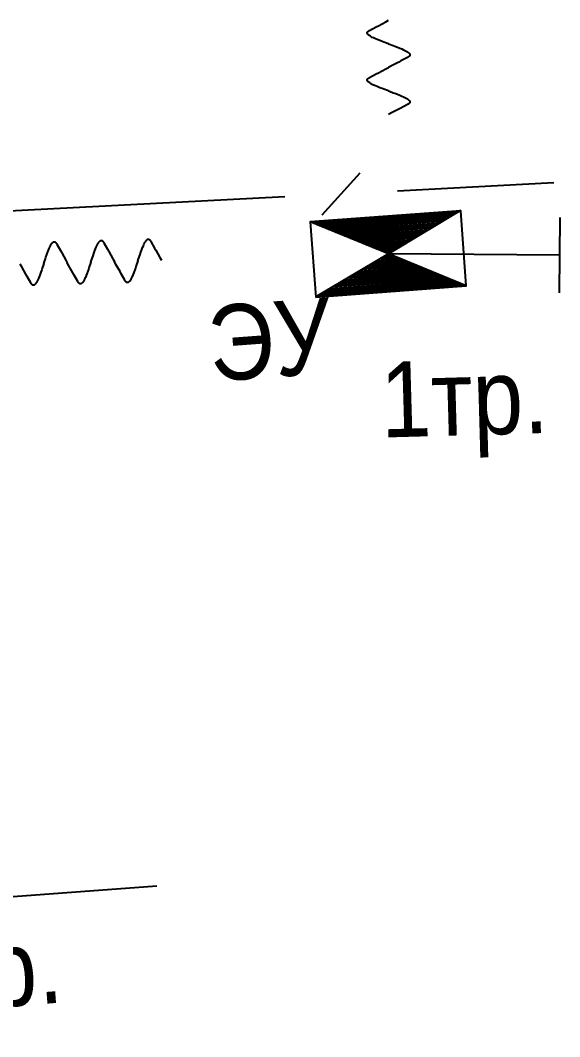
# Model space of a CAD drawing. Header units: metres. Extents: x -3947 to -3704, y 4976 to 6609.
# Drawn here: x -3806.47 to -3799.32, y 5876.95 to 5890.42 of the extents above; entities that cross this region are included whole.
import ezdxf
from ezdxf.enums import TextEntityAlignment as Align

# ---------------------------------------------------------------- set-up
doc = ezdxf.new("R2010")
doc.units = ezdxf.units.M
doc.header["$MEASUREMENT"] = 0
for name, color, linetype, lineweight in [('Водопровод', 7, 'Continuous', 25), ('Кабель защиты', 7, 'Continuous', 25), ('Кабель связи', 7, 'Continuous', 25)]:
    doc.layers.add(name, color=color, linetype=linetype, lineweight=lineweight)
doc.styles.add('Style-RUSSIAN_1251', font='RUSSIAN_1251.shx')

msp = doc.modelspace()

# ---------------------------------------------------------------- linework, layer by layer
at = {"layer": 'Водопровод', "linetype": 'Continuous', "flags": 128}
msp.add_lwpolyline([(-3815.148, 5880.597), (-3812.411, 5878.377), (-3804.66, 5878.954)], dxfattribs=at)
at = {"layer": 'Кабель защиты', "linetype": 'Continuous'}
for p, q in [((-3802.627, 5887.751), (-3800.643, 5887.898)), ((-3800.632, 5887.899), (-3801.587, 5887.329)), ((-3801.587, 5887.329), (-3802.627, 5887.751)), ((-3802.586, 5887.734), (-3800.67, 5887.876)), ((-3802.544, 5887.717), (-3800.709, 5887.853)), ((-3802.502, 5887.7), (-3800.747, 5887.831)), ((-3802.46, 5887.683), (-3800.786, 5887.808)), ((-3802.419, 5887.666), (-3800.824, 5887.785)), ((-3802.377, 5887.649), (-3800.862, 5887.762)), ((-3801.582, 5887.826), (-3801.588, 5886.826)), ((-3799.316, 5887.81), (-3799.323, 5886.81)), ((-3802.335, 5887.632), (-3800.901, 5887.739)), ((-3802.293, 5887.615), (-3800.939, 5887.716)), ((-3802.251, 5887.598), (-3800.978, 5887.693)), ((-3802.21, 5887.581), (-3801.016, 5887.67)), ((-3802.168, 5887.564), (-3801.054, 5887.647)), ((-3802.126, 5887.547), (-3801.093, 5887.624)), ((-3802.085, 5887.531), (-3801.13, 5887.601)), ((-3802.042, 5887.514), (-3801.169, 5887.579)), ((-3802.001, 5887.497), (-3801.207, 5887.556)), ((-3801.959, 5887.48), (-3801.245, 5887.533)), ((-3801.917, 5887.463), (-3801.284, 5887.51)), ((-3801.876, 5887.446), (-3801.322, 5887.487)), ((-3801.833, 5887.429), (-3801.361, 5887.464)), ((-3801.792, 5887.412), (-3801.399, 5887.441)), ((-3801.751, 5887.395), (-3801.437, 5887.418)), ((-3801.708, 5887.378), (-3801.476, 5887.395)), ((-3801.667, 5887.361), (-3801.514, 5887.372)), ((-3801.624, 5887.344), (-3801.553, 5887.349)), ((-3801.853, 5887.168), (-3801.3, 5887.209)), ((-3801.814, 5887.191), (-3801.341, 5887.226)), ((-3801.775, 5887.214), (-3801.382, 5887.243)), ((-3801.737, 5887.236), (-3801.424, 5887.26)), ((-3801.697, 5887.259), (-3801.465, 5887.277)), ((-3801.659, 5887.282), (-3801.506, 5887.294)), ((-3801.62, 5887.305), (-3801.548, 5887.311)), ((-3802.163, 5886.984), (-3800.97, 5887.073)), ((-3802.125, 5887.007), (-3801.011, 5887.09)), ((-3802.085, 5887.03), (-3801.052, 5887.107)), ((-3802.047, 5887.053), (-3801.093, 5887.124)), ((-3802.008, 5887.076), (-3801.134, 5887.141)), ((-3801.969, 5887.099), (-3801.175, 5887.158)), ((-3801.931, 5887.122), (-3801.217, 5887.175)), ((-3801.891, 5887.145), (-3801.258, 5887.192)), ((-3802.435, 5886.824), (-3800.68, 5886.954)), ((-3802.396, 5886.847), (-3800.721, 5886.971)), ((-3802.357, 5886.869), (-3800.763, 5886.988)), ((-3802.319, 5886.892), (-3800.804, 5887.005)), ((-3802.279, 5886.915), (-3800.845, 5887.022)), ((-3802.241, 5886.938), (-3800.887, 5887.039)), ((-3802.202, 5886.961), (-3800.928, 5887.056)), ((-3802.513, 5886.778), (-3800.597, 5886.92)), ((-3802.473, 5886.801), (-3800.639, 5886.937))]:
    msp.add_line(p, q, dxfattribs=at)
at = {"layer": 'Кабель защиты', "linetype": 'Continuous', "flags": 128}
for points in [[(-3801.585, 5890.109), (-3801.6, 5890.114), (-3801.648, 5890.132), (-3801.669, 5890.14), (-3801.701, 5890.152), (-3801.737, 5890.166), (-3801.761, 5890.176), (-3801.784, 5890.187), (-3801.801, 5890.195), (-3801.817, 5890.204), (-3801.827, 5890.209), (-3801.836, 5890.215), (-3801.843, 5890.22), (-3801.846, 5890.222), (-3801.849, 5890.224), (-3801.854, 5890.229), (-3801.857, 5890.232), (-3801.859, 5890.234), (-3801.861, 5890.236), (-3801.863, 5890.239), (-3801.865, 5890.242), (-3801.867, 5890.245), (-3801.867, 5890.246), (-3801.868, 5890.248), (-3801.868, 5890.249), (-3801.869, 5890.251), (-3801.869, 5890.253), (-3801.869, 5890.254), (-3801.869, 5890.256), (-3801.869, 5890.257), (-3801.869, 5890.258), (-3801.868, 5890.259), (-3801.868, 5890.261), (-3801.868, 5890.262), (-3801.867, 5890.263), (-3801.866, 5890.265), (-3801.865, 5890.267), (-3801.865, 5890.268), (-3801.864, 5890.269), (-3801.863, 5890.27), (-3801.862, 5890.271), (-3801.861, 5890.272), (-3801.86, 5890.273), (-3801.857, 5890.275), (-3801.855, 5890.277), (-3801.852, 5890.279), (-3801.848, 5890.281), (-3801.845, 5890.284), (-3801.838, 5890.287), (-3801.75, 5890.334), (-3801.721, 5890.35), (-3801.623, 5890.401), (-3801.585, 5890.421)], [(-3801.585, 5890.109), (-3801.571, 5890.104), (-3801.523, 5890.086), (-3801.502, 5890.078), (-3801.469, 5890.066), (-3801.434, 5890.051), (-3801.41, 5890.041), (-3801.387, 5890.031), (-3801.37, 5890.023), (-3801.353, 5890.014), (-3801.343, 5890.008), (-3801.335, 5890.003), (-3801.328, 5889.998), (-3801.325, 5889.996), (-3801.322, 5889.993), (-3801.317, 5889.989), (-3801.314, 5889.986), (-3801.312, 5889.984), (-3801.309, 5889.981), (-3801.307, 5889.979), (-3801.305, 5889.975), (-3801.304, 5889.973), (-3801.303, 5889.972), (-3801.303, 5889.97), (-3801.302, 5889.968), (-3801.302, 5889.967), (-3801.302, 5889.965), (-3801.302, 5889.963), (-3801.302, 5889.961), (-3801.302, 5889.96), (-3801.302, 5889.959), (-3801.302, 5889.958), (-3801.302, 5889.957), (-3801.303, 5889.956), (-3801.303, 5889.954), (-3801.304, 5889.953), (-3801.305, 5889.951), (-3801.306, 5889.95), (-3801.307, 5889.949), (-3801.308, 5889.948), (-3801.309, 5889.946), (-3801.31, 5889.945), (-3801.311, 5889.944), (-3801.314, 5889.942), (-3801.315, 5889.941), (-3801.318, 5889.939), (-3801.322, 5889.936), (-3801.326, 5889.934), (-3801.333, 5889.93), (-3801.421, 5889.883), (-3801.45, 5889.868), (-3801.547, 5889.817), (-3801.585, 5889.797)], [(-3801.585, 5889.485), (-3801.6, 5889.49), (-3801.648, 5889.508), (-3801.669, 5889.516), (-3801.701, 5889.528), (-3801.737, 5889.542), (-3801.761, 5889.552), (-3801.784, 5889.563), (-3801.801, 5889.571), (-3801.817, 5889.58), (-3801.827, 5889.585), (-3801.836, 5889.591), (-3801.843, 5889.596), (-3801.846, 5889.598), (-3801.849, 5889.6), (-3801.854, 5889.605), (-3801.857, 5889.608), (-3801.859, 5889.61), (-3801.861, 5889.612), (-3801.863, 5889.615), (-3801.865, 5889.618), (-3801.866, 5889.621), (-3801.867, 5889.622), (-3801.868, 5889.624), (-3801.868, 5889.625), (-3801.869, 5889.627), (-3801.869, 5889.629), (-3801.869, 5889.63), (-3801.869, 5889.632), (-3801.869, 5889.633), (-3801.869, 5889.634), (-3801.868, 5889.635), (-3801.868, 5889.637), (-3801.868, 5889.638), (-3801.867, 5889.639), (-3801.866, 5889.641), (-3801.865, 5889.643), (-3801.864, 5889.644), (-3801.864, 5889.645), (-3801.863, 5889.646), (-3801.862, 5889.647), (-3801.861, 5889.648), (-3801.86, 5889.649), (-3801.857, 5889.651), (-3801.855, 5889.653), (-3801.852, 5889.655), (-3801.848, 5889.657), (-3801.845, 5889.66), (-3801.838, 5889.663), (-3801.75, 5889.71), (-3801.72, 5889.726), (-3801.623, 5889.777), (-3801.585, 5889.797)], [(-3801.585, 5889.485), (-3801.571, 5889.48), (-3801.523, 5889.462), (-3801.501, 5889.454), (-3801.469, 5889.442), (-3801.434, 5889.427), (-3801.41, 5889.417), (-3801.387, 5889.407), (-3801.37, 5889.399), (-3801.353, 5889.39), (-3801.343, 5889.384), (-3801.335, 5889.379), (-3801.328, 5889.374), (-3801.325, 5889.372), (-3801.322, 5889.369), (-3801.317, 5889.365), (-3801.314, 5889.362), (-3801.311, 5889.36), (-3801.309, 5889.357), (-3801.307, 5889.355), (-3801.305, 5889.351), (-3801.304, 5889.349), (-3801.303, 5889.348), (-3801.303, 5889.346), (-3801.302, 5889.344), (-3801.302, 5889.343), (-3801.302, 5889.341), (-3801.302, 5889.339), (-3801.302, 5889.337), (-3801.302, 5889.336), (-3801.302, 5889.335), (-3801.302, 5889.334), (-3801.302, 5889.333), (-3801.303, 5889.332), (-3801.303, 5889.33), (-3801.304, 5889.329), (-3801.305, 5889.327), (-3801.306, 5889.326), (-3801.307, 5889.325), (-3801.308, 5889.324), (-3801.309, 5889.322), (-3801.31, 5889.321), (-3801.311, 5889.32), (-3801.313, 5889.318), (-3801.315, 5889.317), (-3801.318, 5889.315), (-3801.322, 5889.312), (-3801.326, 5889.31), (-3801.333, 5889.306), (-3801.421, 5889.259), (-3801.45, 5889.244), (-3801.547, 5889.193), (-3801.585, 5889.173)], [(-3802.55, 5886.754), (-3800.555, 5886.902), (-3800.629, 5887.898), (-3802.624, 5887.749), (-3802.55, 5886.754)], [(-3806.158, 5887.199), (-3806.153, 5887.213), (-3806.137, 5887.262), (-3806.129, 5887.283), (-3806.118, 5887.316), (-3806.105, 5887.352), (-3806.095, 5887.376), (-3806.086, 5887.399), (-3806.078, 5887.416), (-3806.069, 5887.433), (-3806.064, 5887.444), (-3806.059, 5887.452), (-3806.054, 5887.459), (-3806.052, 5887.462), (-3806.05, 5887.465), (-3806.046, 5887.471), (-3806.043, 5887.474), (-3806.04, 5887.476), (-3806.038, 5887.478), (-3806.035, 5887.48), (-3806.032, 5887.482), (-3806.03, 5887.484), (-3806.028, 5887.484), (-3806.027, 5887.485), (-3806.025, 5887.486), (-3806.024, 5887.486), (-3806.022, 5887.486), (-3806.02, 5887.486), (-3806.018, 5887.486), (-3806.017, 5887.486), (-3806.016, 5887.486), (-3806.015, 5887.486), (-3806.014, 5887.486), (-3806.013, 5887.485), (-3806.011, 5887.485), (-3806.01, 5887.484), (-3806.008, 5887.483), (-3806.007, 5887.482), (-3806.006, 5887.482), (-3806.004, 5887.481), (-3806.003, 5887.48), (-3806.002, 5887.479), (-3806.001, 5887.478), (-3805.999, 5887.475), (-3805.997, 5887.473), (-3805.995, 5887.47), (-3805.993, 5887.467), (-3805.99, 5887.463), (-3805.986, 5887.456), (-3805.937, 5887.369), (-3805.921, 5887.341), (-3805.867, 5887.245), (-3805.846, 5887.207)], [(-3805.534, 5887.216), (-3805.529, 5887.231), (-3805.513, 5887.279), (-3805.505, 5887.301), (-3805.494, 5887.333), (-3805.481, 5887.369), (-3805.472, 5887.393), (-3805.462, 5887.417), (-3805.454, 5887.434), (-3805.446, 5887.451), (-3805.44, 5887.461), (-3805.435, 5887.469), (-3805.43, 5887.477), (-3805.428, 5887.48), (-3805.426, 5887.483), (-3805.422, 5887.488), (-3805.419, 5887.491), (-3805.417, 5887.493), (-3805.414, 5887.496), (-3805.412, 5887.498), (-3805.408, 5887.5), (-3805.406, 5887.501), (-3805.405, 5887.502), (-3805.403, 5887.502), (-3805.402, 5887.503), (-3805.4, 5887.503), (-3805.398, 5887.504), (-3805.396, 5887.504), (-3805.394, 5887.504), (-3805.394, 5887.504), (-3805.392, 5887.504), (-3805.391, 5887.503), (-3805.39, 5887.503), (-3805.389, 5887.503), (-3805.388, 5887.502), (-3805.386, 5887.502), (-3805.384, 5887.5), (-3805.383, 5887.5), (-3805.382, 5887.499), (-3805.381, 5887.498), (-3805.379, 5887.497), (-3805.378, 5887.496), (-3805.377, 5887.495), (-3805.375, 5887.492), (-3805.374, 5887.491), (-3805.371, 5887.488), (-3805.369, 5887.484), (-3805.367, 5887.48), (-3805.363, 5887.473), (-3805.313, 5887.387), (-3805.297, 5887.358), (-3805.243, 5887.262), (-3805.222, 5887.225)], [(-3804.91, 5887.234), (-3804.905, 5887.248), (-3804.889, 5887.296), (-3804.882, 5887.318), (-3804.87, 5887.351), (-3804.857, 5887.386), (-3804.848, 5887.411), (-3804.838, 5887.434), (-3804.83, 5887.451), (-3804.822, 5887.468), (-3804.816, 5887.478), (-3804.811, 5887.487), (-3804.807, 5887.494), (-3804.804, 5887.497), (-3804.802, 5887.5), (-3804.798, 5887.505), (-3804.795, 5887.508), (-3804.793, 5887.511), (-3804.79, 5887.513), (-3804.788, 5887.515), (-3804.785, 5887.517), (-3804.782, 5887.518), (-3804.781, 5887.519), (-3804.779, 5887.52), (-3804.778, 5887.52), (-3804.776, 5887.521), (-3804.774, 5887.521), (-3804.773, 5887.521), (-3804.771, 5887.521), (-3804.77, 5887.521), (-3804.769, 5887.521), (-3804.768, 5887.521), (-3804.766, 5887.521), (-3804.765, 5887.52), (-3804.764, 5887.52), (-3804.762, 5887.519), (-3804.76, 5887.518), (-3804.759, 5887.517), (-3804.758, 5887.516), (-3804.757, 5887.515), (-3804.756, 5887.514), (-3804.754, 5887.513), (-3804.753, 5887.512), (-3804.751, 5887.51), (-3804.75, 5887.508), (-3804.748, 5887.505), (-3804.745, 5887.501), (-3804.743, 5887.498), (-3804.739, 5887.491), (-3804.689, 5887.404), (-3804.673, 5887.375), (-3804.619, 5887.28), (-3804.598, 5887.242)], [(-3805.534, 5887.216), (-3805.539, 5887.202), (-3805.555, 5887.153), (-3805.563, 5887.132), (-3805.574, 5887.099), (-3805.587, 5887.063), (-3805.597, 5887.039), (-3805.606, 5887.015), (-3805.614, 5886.999), (-3805.622, 5886.982), (-3805.628, 5886.971), (-3805.633, 5886.963), (-3805.638, 5886.956), (-3805.64, 5886.952), (-3805.642, 5886.949), (-3805.646, 5886.944), (-3805.649, 5886.941), (-3805.651, 5886.939), (-3805.654, 5886.937), (-3805.657, 5886.935), (-3805.66, 5886.932), (-3805.662, 5886.931), (-3805.663, 5886.931), (-3805.665, 5886.93), (-3805.667, 5886.929), (-3805.668, 5886.929), (-3805.67, 5886.929), (-3805.672, 5886.928), (-3805.674, 5886.928), (-3805.674, 5886.929), (-3805.676, 5886.929), (-3805.677, 5886.929), (-3805.678, 5886.929), (-3805.679, 5886.93), (-3805.681, 5886.93), (-3805.682, 5886.931), (-3805.684, 5886.932), (-3805.685, 5886.933), (-3805.686, 5886.933), (-3805.687, 5886.934), (-3805.689, 5886.935), (-3805.69, 5886.936), (-3805.691, 5886.937), (-3805.693, 5886.94), (-3805.695, 5886.942), (-3805.697, 5886.944), (-3805.699, 5886.948), (-3805.701, 5886.952), (-3805.706, 5886.959), (-3805.755, 5887.045), (-3805.771, 5887.074), (-3805.825, 5887.17), (-3805.846, 5887.207)], [(-3804.91, 5887.234), (-3804.915, 5887.219), (-3804.931, 5887.171), (-3804.939, 5887.149), (-3804.95, 5887.116), (-3804.963, 5887.081), (-3804.973, 5887.056), (-3804.982, 5887.033), (-3804.99, 5887.016), (-3804.999, 5886.999), (-3805.004, 5886.989), (-3805.009, 5886.98), (-3805.014, 5886.973), (-3805.016, 5886.97), (-3805.018, 5886.967), (-3805.023, 5886.962), (-3805.025, 5886.959), (-3805.028, 5886.956), (-3805.03, 5886.954), (-3805.033, 5886.952), (-3805.036, 5886.95), (-3805.038, 5886.949), (-3805.04, 5886.948), (-3805.041, 5886.947), (-3805.043, 5886.947), (-3805.044, 5886.946), (-3805.046, 5886.946), (-3805.048, 5886.946), (-3805.05, 5886.946), (-3805.051, 5886.946), (-3805.052, 5886.946), (-3805.053, 5886.946), (-3805.054, 5886.947), (-3805.055, 5886.947), (-3805.057, 5886.947), (-3805.058, 5886.948), (-3805.06, 5886.949), (-3805.061, 5886.95), (-3805.062, 5886.951), (-3805.064, 5886.952), (-3805.065, 5886.953), (-3805.066, 5886.954), (-3805.067, 5886.955), (-3805.069, 5886.957), (-3805.071, 5886.959), (-3805.073, 5886.962), (-3805.076, 5886.966), (-3805.078, 5886.969), (-3805.082, 5886.976), (-3805.131, 5887.063), (-3805.147, 5887.092), (-3805.201, 5887.187), (-3805.222, 5887.225)], [(-3801.585, 5887.326), (-3802.551, 5886.755), (-3800.567, 5886.902), (-3800.556, 5886.903), (-3801.585, 5887.326)], [(-3799.319, 5887.31), (-3801.585, 5887.326)], [(-3806.158, 5887.199), (-3806.163, 5887.184), (-3806.179, 5887.136), (-3806.186, 5887.114), (-3806.198, 5887.082), (-3806.211, 5887.046), (-3806.22, 5887.021), (-3806.23, 5886.998), (-3806.238, 5886.981), (-3806.246, 5886.964), (-3806.252, 5886.954), (-3806.257, 5886.945), (-3806.262, 5886.938), (-3806.264, 5886.935), (-3806.266, 5886.932), (-3806.27, 5886.927), (-3806.273, 5886.924), (-3806.275, 5886.922), (-3806.278, 5886.919), (-3806.28, 5886.917), (-3806.284, 5886.915), (-3806.286, 5886.914), (-3806.287, 5886.913), (-3806.289, 5886.913), (-3806.29, 5886.912), (-3806.292, 5886.912), (-3806.294, 5886.911), (-3806.295, 5886.911), (-3806.297, 5886.911), (-3806.298, 5886.911), (-3806.299, 5886.911), (-3806.3, 5886.911), (-3806.302, 5886.912), (-3806.303, 5886.912), (-3806.304, 5886.913), (-3806.306, 5886.913), (-3806.308, 5886.914), (-3806.309, 5886.915), (-3806.31, 5886.916), (-3806.311, 5886.917), (-3806.312, 5886.918), (-3806.314, 5886.919), (-3806.315, 5886.92), (-3806.317, 5886.922), (-3806.318, 5886.924), (-3806.32, 5886.927), (-3806.323, 5886.931), (-3806.325, 5886.935), (-3806.329, 5886.942), (-3806.379, 5887.028), (-3806.395, 5887.057), (-3806.449, 5887.153), (-3806.47, 5887.19)]]:
    msp.add_lwpolyline(points, dxfattribs=at)
at = {"layer": 'Кабель связи', "linetype": 'Continuous'}
for p, q in [((-3802.465, 5887.845), (-3801.963, 5888.402)), ((-3801.465, 5888.163), (-3799.393, 5888.27)), ((-3807.106, 5887.87), (-3802.963, 5888.085))]:
    msp.add_line(p, q, dxfattribs=at)

# ---------------------------------------------------------------- texts
at = {"layer": 'Водопровод', "linetype": 'Continuous', "style": 'Style-RUSSIAN_1251', "width": 0.899998}
msp.add_text('169.09в.тр.', height=1, rotation=4.2583, dxfattribs=at).set_placement((-3812.153, 5877.945), align=Align.TOP_LEFT)
at = {"layer": 'Кабель защиты', "linetype": 'Continuous', "style": 'Style-RUSSIAN_1251', "width": 0.899998}
for s, rotation, p in [('ЭУ', 4.2541, (-3803.937, 5885.632)), ('1тр.', 1.6106, (-3801.678, 5884.892))]:
    msp.add_text(s, height=1, rotation=rotation, dxfattribs=at).set_placement(p)

doc.saveas('drawing.dxf')
